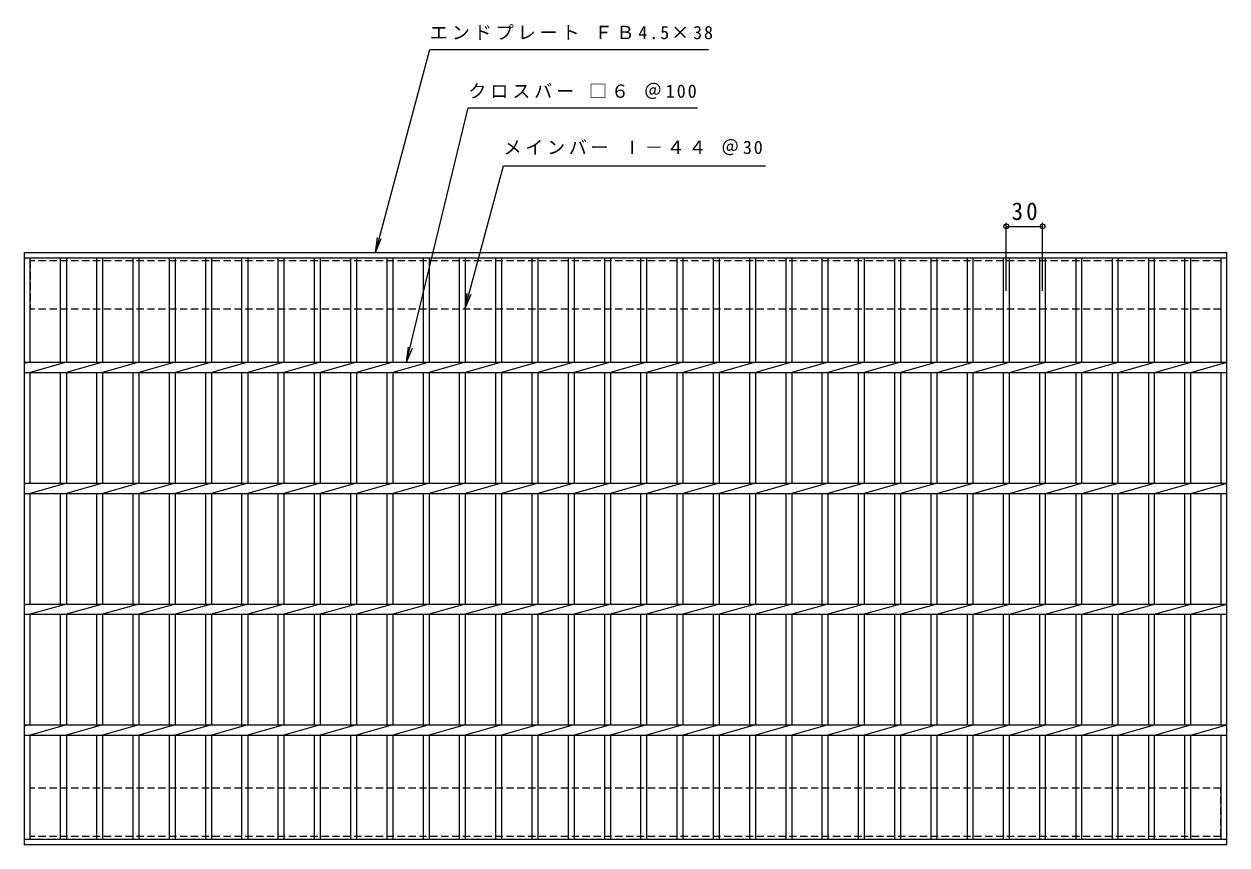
# Model space of a CAD drawing. Units: millimetres, scale not verified. Extents: x -838 to 900, y -686 to 620.
# Drawn here: x -836 to 159, y -59 to 620 of the extents above; entities that cross this region are included whole.
import ezdxf

# ---------------------------------------------------------------- set-up
doc = ezdxf.new("R2010")
doc.units = ezdxf.units.MM
doc.header["$LTSCALE"] = 5
doc.header["$PDMODE"] = 32
doc.header["$PDSIZE"] = 4
doc.linetypes.add('DASHED1', pattern=[1.8, 1.2, -0.6])
for name, color, linetype, lineweight in [('A-1_ピット', 2, 'Continuous', 9), ('A-2_蓋', 3, 'Continuous', 9), ('A-4_寸法', 7, 'Continuous', 9)]:
    doc.layers.add(name, color=color, linetype=linetype, lineweight=lineweight)
doc.styles.add('ＭＳ ゴシック', font='')
doc.styles.get('ＭＳ ゴシック').set_extended_font_data('MS Gothic')

msp = doc.modelspace()

# ---------------------------------------------------------------- linework, layer by layer
at = {"layer": 'A-1_ピット', "linetype": 'DASHED1'}
for p, q in [((-831.467, 423.636), (-831.467, 383.636)), ((153.533, 423.636), (-831.467, 423.636)), ((-831.467, -52.364), (-831.467, -12.364)), ((153.533, -52.364), (-831.467, -52.364))]:
    msp.add_line(p, q, dxfattribs=at)
for points in [[(153.533, 423.636), (153.533, 383.636), (-831.467, 383.636)], [(153.533, -52.364), (153.533, -12.364), (-831.467, -12.364)]]:
    msp.add_lwpolyline(points, dxfattribs=at)
at = {"layer": 'A-2_蓋'}
for p, q in [((-836.467, 430.636), (158.533, 430.636)), ((-836.467, 430.636), (-836.467, -59.364)), ((158.533, -59.364), (158.533, 430.636)), ((-836.467, 426.136), (158.533, 426.136)), ((-831.467, 339.875), (-831.467, 426.136)), ((-806.467, 426.136), (-806.467, 339.875)), ((-801.467, 426.136), (-801.467, 339.875)), ((-776.467, 426.136), (-776.467, 339.875)), ((-771.467, 426.136), (-771.467, 339.875)), ((-746.467, 426.136), (-746.467, 339.875)), ((-741.467, 426.136), (-741.467, 339.875)), ((-716.467, 426.136), (-716.467, 339.875)), ((-711.467, 426.136), (-711.467, 339.875)), ((-686.467, 426.136), (-686.467, 339.875)), ((-681.467, 426.136), (-681.467, 339.875)), ((-656.467, 426.136), (-656.467, 339.875)), ((-651.467, 426.136), (-651.467, 339.875)), ((-626.467, 426.136), (-626.467, 339.875)), ((-621.467, 426.136), (-621.467, 339.875)), ((-596.466, 426.136), (-596.466, 339.875)), ((-591.467, 426.136), (-591.467, 339.875)), ((-566.467, 426.136), (-566.467, 339.875)), ((-561.467, 426.136), (-561.467, 339.875)), ((-536.467, 426.136), (-536.467, 339.875)), ((-531.467, 426.136), (-531.467, 339.875)), ((-506.467, 426.136), (-506.467, 339.875)), ((-501.467, 426.136), (-501.467, 339.875)), ((-476.467, 426.136), (-476.467, 339.875)), ((-471.467, 426.136), (-471.467, 339.875)), ((-446.466, 426.136), (-446.466, 339.875)), ((-441.467, 426.136), (-441.467, 339.875)), ((-416.467, 426.136), (-416.467, 339.875)), ((-411.467, 426.136), (-411.467, 339.875)), ((-386.467, 426.136), (-386.467, 339.875)), ((-381.467, 426.136), (-381.467, 339.875)), ((-356.467, 426.136), (-356.467, 339.875)), ((-351.467, 426.136), (-351.467, 339.875)), ((-326.466, 426.136), (-326.466, 339.875)), ((-321.467, 426.136), (-321.467, 339.875)), ((-296.467, 426.136), (-296.467, 339.875)), ((-291.467, 426.136), (-291.467, 339.875)), ((-266.466, 426.136), (-266.466, 339.875)), ((-261.467, 426.136), (-261.467, 339.875)), ((-236.467, 426.136), (-236.467, 339.875)), ((-231.467, 426.136), (-231.467, 339.875)), ((-206.467, 426.136), (-206.467, 339.875)), ((-201.467, 426.136), (-201.467, 339.875)), ((-176.467, 426.136), (-176.467, 339.875)), ((-171.467, 426.136), (-171.467, 339.875)), ((-146.467, 426.136), (-146.467, 339.875)), ((-141.467, 426.136), (-141.467, 339.875)), ((-116.467, 426.136), (-116.467, 339.875)), ((-111.467, 426.136), (-111.467, 339.875)), ((-86.467, 426.136), (-86.467, 339.875)), ((-81.467, 426.136), (-81.467, 339.875)), ((-56.467, 426.136), (-56.467, 339.875)), ((-51.467, 339.875), (-51.467, 426.136)), ((-26.467, 426.136), (-26.467, 339.875)), ((-21.467, 339.875), (-21.467, 426.136)), ((3.533, 426.136), (3.533, 339.875)), ((8.533, 339.875), (8.533, 426.136)), ((33.533, 426.136), (33.533, 339.875)), ((38.533, 339.875), (38.533, 426.136)), ((63.533, 426.136), (63.533, 339.875)), ((68.533, 339.875), (68.533, 426.136)), ((93.533, 426.136), (93.533, 339.875)), ((98.533, 339.875), (98.533, 426.136)), ((123.533, 426.136), (123.533, 339.875)), ((128.533, 339.875), (128.533, 426.136)), ((153.533, 426.136), (153.533, 339.875)), ((-831.467, 339.875), (-836.467, 338.875)), ((-836.467, 339.875), (158.533, 339.875)), ((-801.467, 339.875), (-831.467, 331.396)), ((-771.467, 339.875), (-801.467, 331.396)), ((-741.467, 339.875), (-771.467, 331.396)), ((-711.467, 339.875), (-741.467, 331.396)), ((-681.467, 339.875), (-711.467, 331.396)), ((-651.467, 339.875), (-681.467, 331.396)), ((-621.467, 339.875), (-651.467, 331.396)), ((-591.467, 339.875), (-621.467, 331.396)), ((-561.467, 339.875), (-591.467, 331.396)), ((-531.467, 339.875), (-561.467, 331.396)), ((-501.467, 339.875), (-531.467, 331.396)), ((-471.467, 339.875), (-501.467, 331.396)), ((-441.467, 339.875), (-471.467, 331.396)), ((-411.467, 339.875), (-441.467, 331.396)), ((-381.467, 339.875), (-411.467, 331.396)), ((-351.467, 339.875), (-381.467, 331.396)), ((-321.467, 339.875), (-351.467, 331.396)), ((-291.467, 339.875), (-321.467, 331.396)), ((-261.467, 339.875), (-291.467, 331.396)), ((-231.467, 339.875), (-261.467, 331.396)), ((-201.467, 339.875), (-231.467, 331.396)), ((-171.467, 339.875), (-201.467, 331.396)), ((-141.467, 339.875), (-171.467, 331.396)), ((-111.467, 339.875), (-141.467, 331.396)), ((-81.467, 339.875), (-111.467, 331.396)), ((-81.467, 331.396), (-51.467, 339.875)), ((-51.467, 331.396), (-21.467, 339.875)), ((-21.467, 331.396), (8.533, 339.875)), ((8.533, 331.396), (38.533, 339.875)), ((38.533, 331.396), (68.533, 339.875)), ((68.533, 331.396), (98.533, 339.875)), ((98.533, 331.396), (128.533, 339.875)), ((128.533, 331.396), (158.533, 339.875)), ((-836.467, 331.396), (158.533, 331.396)), ((-831.467, 239.875), (-831.467, 331.396)), ((-806.467, 331.396), (-806.467, 239.875)), ((-801.467, 331.396), (-801.467, 239.875)), ((-776.467, 331.396), (-776.467, 239.875)), ((-771.467, 331.396), (-771.467, 239.875)), ((-746.467, 331.396), (-746.467, 239.875)), ((-741.467, 331.396), (-741.467, 239.875)), ((-716.467, 331.396), (-716.467, 239.875)), ((-711.467, 331.396), (-711.467, 239.875)), ((-686.467, 331.396), (-686.467, 239.875)), ((-681.467, 331.396), (-681.467, 239.875)), ((-656.467, 331.396), (-656.467, 239.875)), ((-651.467, 331.396), (-651.467, 239.875)), ((-626.467, 331.396), (-626.467, 239.875)), ((-621.467, 331.396), (-621.467, 239.875)), ((-596.466, 331.396), (-596.466, 239.875)), ((-591.467, 331.396), (-591.467, 239.875)), ((-566.467, 331.396), (-566.467, 239.875)), ((-561.467, 331.396), (-561.467, 239.875)), ((-536.467, 331.396), (-536.467, 239.875)), ((-531.467, 331.396), (-531.467, 239.875)), ((-506.467, 331.396), (-506.467, 239.875)), ((-501.467, 331.396), (-501.467, 239.875)), ((-476.467, 331.396), (-476.467, 239.875)), ((-471.467, 331.396), (-471.467, 239.875)), ((-446.466, 331.396), (-446.466, 239.875)), ((-441.467, 331.396), (-441.467, 239.875)), ((-416.467, 331.396), (-416.467, 239.875)), ((-411.467, 331.396), (-411.467, 239.875)), ((-386.467, 331.396), (-386.467, 239.875)), ((-381.467, 331.396), (-381.467, 239.875)), ((-356.467, 331.396), (-356.467, 239.875)), ((-351.467, 331.396), (-351.467, 239.875)), ((-326.466, 331.396), (-326.466, 239.875)), ((-321.467, 331.396), (-321.467, 239.875)), ((-296.467, 331.396), (-296.467, 239.875)), ((-291.467, 331.396), (-291.467, 239.875)), ((-266.466, 331.396), (-266.466, 239.875)), ((-261.467, 331.396), (-261.467, 239.875)), ((-236.467, 331.396), (-236.467, 239.875)), ((-231.467, 331.396), (-231.467, 239.875)), ((-206.467, 331.396), (-206.467, 239.875)), ((-201.467, 331.396), (-201.467, 239.875)), ((-176.467, 331.396), (-176.467, 239.875)), ((-171.467, 331.396), (-171.467, 239.875)), ((-146.467, 331.396), (-146.467, 239.875)), ((-141.467, 331.396), (-141.467, 239.875)), ((-116.467, 331.396), (-116.467, 239.875)), ((-111.467, 331.396), (-111.467, 239.875)), ((-86.467, 331.396), (-86.467, 239.875)), ((-81.467, 331.396), (-81.467, 239.875)), ((-56.467, 331.396), (-56.467, 239.875)), ((-51.467, 239.875), (-51.467, 331.396)), ((-26.467, 331.396), (-26.467, 239.875)), ((-21.467, 239.875), (-21.467, 331.396)), ((3.533, 331.396), (3.533, 239.875)), ((8.533, 239.875), (8.533, 331.396)), ((33.533, 331.396), (33.533, 239.875)), ((38.533, 239.875), (38.533, 331.396)), ((63.533, 331.396), (63.533, 239.875)), ((68.533, 239.875), (68.533, 331.396)), ((93.533, 331.396), (93.533, 239.875)), ((98.533, 239.875), (98.533, 331.396)), ((123.533, 331.396), (123.533, 239.875)), ((128.533, 239.875), (128.533, 331.396)), ((153.533, 331.396), (153.533, 239.875)), ((-831.467, 239.875), (-836.467, 238.875)), ((-836.467, 239.875), (158.533, 239.875)), ((-801.467, 239.875), (-831.467, 231.396)), ((-771.467, 239.875), (-801.467, 231.396)), ((-741.467, 239.875), (-771.467, 231.396)), ((-711.467, 239.875), (-741.467, 231.396)), ((-681.467, 239.875), (-711.467, 231.396)), ((-651.467, 239.875), (-681.467, 231.396)), ((-621.467, 239.875), (-651.467, 231.396)), ((-591.467, 239.875), (-621.467, 231.396)), ((-561.467, 239.875), (-591.467, 231.396)), ((-531.467, 239.875), (-561.467, 231.396)), ((-501.467, 239.875), (-531.467, 231.396)), ((-471.467, 239.875), (-501.467, 231.396)), ((-441.467, 239.875), (-471.467, 231.396)), ((-411.467, 239.875), (-441.467, 231.396)), ((-381.467, 239.875), (-411.467, 231.396)), ((-351.467, 239.875), (-381.467, 231.396)), ((-321.467, 239.875), (-351.467, 231.396)), ((-291.467, 239.875), (-321.467, 231.396)), ((-261.467, 239.875), (-291.467, 231.396)), ((-231.467, 239.875), (-261.467, 231.396)), ((-201.467, 239.875), (-231.467, 231.396)), ((-171.467, 239.875), (-201.467, 231.396)), ((-141.467, 239.875), (-171.467, 231.396)), ((-111.467, 239.875), (-141.467, 231.396)), ((-81.467, 239.875), (-111.467, 231.396)), ((-81.467, 231.396), (-51.467, 239.875)), ((-51.467, 231.396), (-21.467, 239.875)), ((-21.467, 231.396), (8.533, 239.875)), ((8.533, 231.396), (38.533, 239.875)), ((38.533, 231.396), (68.533, 239.875)), ((68.533, 231.396), (98.533, 239.875)), ((98.533, 231.396), (128.533, 239.875)), ((128.533, 231.396), (158.533, 239.875)), ((-836.467, 231.396), (158.533, 231.396)), ((-831.467, 139.875), (-831.467, 231.396)), ((-806.467, 231.396), (-806.467, 139.875)), ((-801.467, 231.396), (-801.467, 139.875)), ((-776.467, 231.396), (-776.467, 139.875)), ((-771.467, 231.396), (-771.467, 139.875)), ((-746.467, 231.396), (-746.467, 139.875)), ((-741.467, 231.396), (-741.467, 139.875)), ((-716.467, 231.396), (-716.467, 139.875)), ((-711.467, 231.396), (-711.467, 139.875)), ((-686.467, 231.396), (-686.467, 139.875)), ((-681.467, 231.396), (-681.467, 139.875)), ((-656.467, 231.396), (-656.467, 139.875)), ((-651.467, 231.396), (-651.467, 139.875)), ((-626.467, 231.396), (-626.467, 139.875)), ((-621.467, 231.396), (-621.467, 139.875)), ((-596.466, 231.396), (-596.466, 139.875)), ((-591.467, 231.396), (-591.467, 139.875)), ((-566.467, 231.396), (-566.467, 139.875)), ((-561.467, 231.396), (-561.467, 139.875)), ((-536.467, 231.396), (-536.467, 139.875)), ((-531.467, 231.396), (-531.467, 139.875)), ((-506.467, 231.396), (-506.467, 139.875)), ((-501.467, 231.396), (-501.467, 139.875)), ((-476.467, 231.396), (-476.467, 139.875)), ((-471.467, 231.396), (-471.467, 139.875)), ((-446.466, 231.396), (-446.466, 139.875)), ((-441.467, 231.396), (-441.467, 139.875)), ((-416.467, 231.396), (-416.467, 139.875)), ((-411.467, 231.396), (-411.467, 139.875)), ((-386.467, 231.396), (-386.467, 139.875)), ((-381.467, 231.396), (-381.467, 139.875)), ((-356.467, 231.396), (-356.467, 139.875)), ((-351.467, 231.396), (-351.467, 139.875)), ((-326.466, 231.396), (-326.466, 139.875)), ((-321.467, 231.396), (-321.467, 139.875)), ((-296.467, 231.396), (-296.467, 139.875)), ((-291.467, 231.396), (-291.467, 139.875)), ((-266.466, 231.396), (-266.466, 139.875)), ((-261.467, 231.396), (-261.467, 139.875)), ((-236.467, 231.396), (-236.467, 139.875)), ((-231.467, 231.396), (-231.467, 139.875)), ((-206.467, 231.396), (-206.467, 139.875)), ((-201.467, 231.396), (-201.467, 139.875)), ((-176.467, 231.396), (-176.467, 139.875)), ((-171.467, 231.396), (-171.467, 139.875)), ((-146.467, 231.396), (-146.467, 139.875)), ((-141.467, 231.396), (-141.467, 139.875)), ((-116.467, 231.396), (-116.467, 139.875)), ((-111.467, 231.396), (-111.467, 139.875)), ((-86.467, 231.396), (-86.467, 139.875)), ((-81.467, 231.396), (-81.467, 139.875)), ((-56.467, 231.396), (-56.467, 139.875)), ((-51.467, 139.875), (-51.467, 231.396)), ((-26.467, 231.396), (-26.467, 139.875)), ((-21.467, 139.875), (-21.467, 231.396)), ((3.533, 231.396), (3.533, 139.875)), ((8.533, 139.875), (8.533, 231.396)), ((33.533, 231.396), (33.533, 139.875)), ((38.533, 139.875), (38.533, 231.396)), ((63.533, 231.396), (63.533, 139.875)), ((68.533, 139.875), (68.533, 231.396)), ((93.533, 231.396), (93.533, 139.875)), ((98.533, 139.875), (98.533, 231.396)), ((123.533, 231.396), (123.533, 139.875)), ((128.533, 139.875), (128.533, 231.396)), ((153.533, 231.396), (153.533, 139.875)), ((-831.467, 139.875), (-836.467, 138.875)), ((-836.467, 139.875), (158.533, 139.875)), ((-801.467, 139.875), (-831.467, 131.395)), ((-771.467, 139.875), (-801.467, 131.395)), ((-741.467, 139.875), (-771.467, 131.395)), ((-711.467, 139.875), (-741.467, 131.395)), ((-681.467, 139.875), (-711.467, 131.395)), ((-651.467, 139.875), (-681.467, 131.395)), ((-621.467, 139.875), (-651.467, 131.395)), ((-591.467, 139.875), (-621.467, 131.395)), ((-561.467, 139.875), (-591.467, 131.395)), ((-531.467, 139.875), (-561.467, 131.395)), ((-501.467, 139.875), (-531.467, 131.395)), ((-471.467, 139.875), (-501.467, 131.395)), ((-441.467, 139.875), (-471.467, 131.395)), ((-411.467, 139.875), (-441.467, 131.395)), ((-381.467, 139.875), (-411.467, 131.395)), ((-351.467, 139.875), (-381.467, 131.395)), ((-321.467, 139.875), (-351.467, 131.395)), ((-291.467, 139.875), (-321.467, 131.395)), ((-261.467, 139.875), (-291.467, 131.395)), ((-231.467, 139.875), (-261.467, 131.395)), ((-201.467, 139.875), (-231.467, 131.395)), ((-171.467, 139.875), (-201.467, 131.395)), ((-141.467, 139.875), (-171.467, 131.395)), ((-111.467, 139.875), (-141.467, 131.395)), ((-81.467, 139.875), (-111.467, 131.395)), ((-81.467, 131.395), (-51.467, 139.875)), ((-51.467, 131.395), (-21.467, 139.875)), ((-21.467, 131.395), (8.533, 139.875)), ((8.533, 131.395), (38.533, 139.875)), ((38.533, 131.395), (68.533, 139.875)), ((68.533, 131.395), (98.533, 139.875)), ((98.533, 131.395), (128.533, 139.875)), ((128.533, 131.395), (158.533, 139.875)), ((-836.467, 131.395), (158.533, 131.395)), ((-831.467, 39.876), (-831.467, 131.395)), ((-806.467, 131.395), (-806.467, 39.876)), ((-801.467, 131.395), (-801.467, 39.876)), ((-776.467, 131.395), (-776.467, 39.876)), ((-771.467, 131.395), (-771.467, 39.876)), ((-746.467, 131.395), (-746.467, 39.876)), ((-741.467, 131.395), (-741.467, 39.876)), ((-716.467, 131.395), (-716.467, 39.876)), ((-711.467, 131.395), (-711.467, 39.876)), ((-686.467, 131.395), (-686.467, 39.876)), ((-681.467, 131.395), (-681.467, 39.876)), ((-656.467, 131.395), (-656.467, 39.876)), ((-651.467, 131.395), (-651.467, 39.876)), ((-626.467, 131.395), (-626.467, 39.876)), ((-621.467, 131.395), (-621.467, 39.876)), ((-596.466, 131.395), (-596.466, 39.876)), ((-591.467, 131.395), (-591.467, 39.876)), ((-566.467, 131.395), (-566.467, 39.876)), ((-561.467, 131.395), (-561.467, 39.876)), ((-536.467, 131.395), (-536.467, 39.876)), ((-531.467, 131.395), (-531.467, 39.876)), ((-506.467, 131.395), (-506.467, 39.876)), ((-501.467, 131.395), (-501.467, 39.876)), ((-476.467, 131.395), (-476.467, 39.876)), ((-471.467, 131.395), (-471.467, 39.876)), ((-446.466, 131.395), (-446.466, 39.876)), ((-441.467, 131.395), (-441.467, 39.876)), ((-416.467, 131.395), (-416.467, 39.876)), ((-411.467, 131.395), (-411.467, 39.876)), ((-386.467, 131.395), (-386.467, 39.876)), ((-381.467, 131.395), (-381.467, 39.876)), ((-356.467, 131.395), (-356.467, 39.876)), ((-351.467, 131.395), (-351.467, 39.876)), ((-326.466, 131.395), (-326.466, 39.876)), ((-321.467, 131.395), (-321.467, 39.876)), ((-296.467, 131.395), (-296.467, 39.876)), ((-291.467, 131.395), (-291.467, 39.876)), ((-266.466, 131.395), (-266.466, 39.876)), ((-261.467, 131.395), (-261.467, 39.876)), ((-236.467, 131.395), (-236.467, 39.876)), ((-231.467, 131.395), (-231.467, 39.876)), ((-206.467, 131.395), (-206.467, 39.876)), ((-201.467, 131.395), (-201.467, 39.876)), ((-176.467, 131.395), (-176.467, 39.876)), ((-171.467, 131.395), (-171.467, 39.876)), ((-146.467, 131.395), (-146.467, 39.876)), ((-141.467, 131.395), (-141.467, 39.876)), ((-116.467, 131.395), (-116.467, 39.876)), ((-111.467, 131.395), (-111.467, 39.876)), ((-86.467, 131.395), (-86.467, 39.876)), ((-81.467, 131.395), (-81.467, 39.876)), ((-56.467, 131.395), (-56.467, 39.876)), ((-51.467, 39.876), (-51.467, 131.395)), ((-26.467, 131.395), (-26.467, 39.876)), ((-21.467, 39.876), (-21.467, 131.395)), ((3.533, 131.395), (3.533, 39.876)), ((8.533, 39.876), (8.533, 131.395)), ((33.533, 131.395), (33.533, 39.876)), ((38.533, 39.876), (38.533, 131.395)), ((63.533, 131.395), (63.533, 39.876)), ((68.533, 39.876), (68.533, 131.395)), ((93.533, 131.395), (93.533, 39.876)), ((98.533, 39.876), (98.533, 131.395)), ((123.533, 131.395), (123.533, 39.876)), ((128.533, 39.876), (128.533, 131.395)), ((153.533, 131.395), (153.533, 39.876)), ((-831.467, 39.876), (-836.467, 38.875)), ((-836.467, 39.876), (158.533, 39.876)), ((-801.467, 39.876), (-831.467, 31.396)), ((-771.467, 39.876), (-801.467, 31.396)), ((-741.467, 39.876), (-771.467, 31.396)), ((-711.467, 39.876), (-741.467, 31.396)), ((-681.467, 39.876), (-711.467, 31.396)), ((-651.467, 39.876), (-681.467, 31.396)), ((-621.467, 39.876), (-651.467, 31.396)), ((-591.467, 39.876), (-621.467, 31.396)), ((-561.467, 39.876), (-591.467, 31.396)), ((-531.467, 39.876), (-561.467, 31.396)), ((-501.467, 39.876), (-531.467, 31.396)), ((-471.467, 39.876), (-501.467, 31.396)), ((-441.467, 39.876), (-471.467, 31.396)), ((-411.467, 39.876), (-441.467, 31.396)), ((-381.467, 39.876), (-411.467, 31.396)), ((-351.467, 39.876), (-381.467, 31.396)), ((-321.467, 39.876), (-351.467, 31.396)), ((-291.467, 39.876), (-321.467, 31.396)), ((-261.467, 39.876), (-291.467, 31.396)), ((-231.467, 39.876), (-261.467, 31.396)), ((-201.467, 39.876), (-231.467, 31.396)), ((-171.467, 39.876), (-201.467, 31.396)), ((-141.467, 39.876), (-171.467, 31.396)), ((-111.467, 39.876), (-141.467, 31.396)), ((-81.467, 39.876), (-111.467, 31.396)), ((-81.467, 31.396), (-51.467, 39.876)), ((-51.467, 31.396), (-21.467, 39.876)), ((-21.467, 31.396), (8.533, 39.876)), ((8.533, 31.396), (38.533, 39.876)), ((38.533, 31.396), (68.533, 39.876)), ((68.533, 31.396), (98.533, 39.876)), ((98.533, 31.396), (128.533, 39.876)), ((128.533, 31.396), (158.533, 39.876)), ((-836.467, 31.396), (158.533, 31.396)), ((-831.467, -54.864), (-831.467, 31.396)), ((-806.467, 31.396), (-806.467, -54.864)), ((-801.467, 31.396), (-801.467, -54.864)), ((-776.467, 31.396), (-776.467, -54.864)), ((-771.467, 31.396), (-771.467, -54.864)), ((-746.467, 31.396), (-746.467, -54.864)), ((-741.467, 31.396), (-741.467, -54.864)), ((-716.467, 31.396), (-716.467, -54.864)), ((-711.467, 31.396), (-711.467, -54.864)), ((-686.467, 31.396), (-686.467, -54.864)), ((-681.467, 31.396), (-681.467, -54.864)), ((-656.467, 31.396), (-656.467, -54.864)), ((-651.467, 31.396), (-651.467, -54.864)), ((-626.467, 31.396), (-626.467, -54.864)), ((-621.467, 31.396), (-621.467, -54.864)), ((-596.466, 31.396), (-596.466, -54.864)), ((-591.467, 31.396), (-591.467, -54.864)), ((-566.467, 31.396), (-566.467, -54.864)), ((-561.467, 31.396), (-561.467, -54.864)), ((-536.467, 31.396), (-536.467, -54.864)), ((-531.467, 31.396), (-531.467, -54.864)), ((-506.467, 31.396), (-506.467, -54.864)), ((-501.467, 31.396), (-501.467, -54.864)), ((-476.467, 31.396), (-476.467, -54.864)), ((-471.467, 31.396), (-471.467, -54.864)), ((-446.466, 31.396), (-446.466, -54.864)), ((-441.467, 31.396), (-441.467, -54.864)), ((-416.467, 31.396), (-416.467, -54.864)), ((-411.467, 31.396), (-411.467, -54.864)), ((-386.467, 31.396), (-386.467, -54.864)), ((-381.467, 31.396), (-381.467, -54.864)), ((-356.467, 31.396), (-356.467, -54.864)), ((-351.467, 31.396), (-351.467, -54.864)), ((-326.466, 31.396), (-326.466, -54.864)), ((-321.467, 31.396), (-321.467, -54.864)), ((-296.467, 31.396), (-296.467, -54.864)), ((-291.467, 31.396), (-291.467, -54.864)), ((-266.466, 31.396), (-266.466, -54.864)), ((-261.467, 31.396), (-261.467, -54.864)), ((-236.467, 31.396), (-236.467, -54.864)), ((-231.467, 31.396), (-231.467, -54.864)), ((-206.467, 31.396), (-206.467, -54.864)), ((-201.467, 31.396), (-201.467, -54.864)), ((-176.467, 31.396), (-176.467, -54.864)), ((-171.467, 31.396), (-171.467, -54.864)), ((-146.467, 31.396), (-146.467, -54.864)), ((-141.467, 31.396), (-141.467, -54.864)), ((-116.467, 31.396), (-116.467, -54.864)), ((-111.467, 31.396), (-111.467, -54.864)), ((-86.467, 31.396), (-86.467, -54.864)), ((-81.467, 31.396), (-81.467, -54.864)), ((-56.467, 31.396), (-56.467, -54.864)), ((-51.467, -54.864), (-51.467, 31.396)), ((-26.467, 31.396), (-26.467, -54.864)), ((-21.467, -54.864), (-21.467, 31.396)), ((3.533, 31.396), (3.533, -54.864)), ((8.533, -54.864), (8.533, 31.396)), ((33.533, 31.396), (33.533, -54.864)), ((38.533, -54.864), (38.533, 31.396)), ((63.533, 31.396), (63.533, -54.864)), ((68.533, -54.864), (68.533, 31.396)), ((93.533, 31.396), (93.533, -54.864)), ((98.533, -54.864), (98.533, 31.396)), ((123.533, 31.396), (123.533, -54.864)), ((128.533, -54.864), (128.533, 31.396)), ((153.533, 31.396), (153.533, -54.864)), ((158.533, -54.864), (-836.467, -54.864)), ((158.533, -59.364), (-836.467, -59.364))]:
    msp.add_line(p, q, dxfattribs=at)
at = {"layer": 'A-4_寸法'}
for p, q in [((-520.045, 339.875), (-469.011, 550.335)), ((-469.011, 550.335), (-279.498, 550.335)), ((-471.467, 384.528), (-439.901, 502.335)), ((-439.901, 502.335), (-223.123, 502.335)), ((-23.967, 398.98), (-23.967, 455.208)), ((-23.967, 452.208), (6.033, 452.208)), ((6.033, 398.98), (6.033, 455.208)), ((-545.762, 430.636), (-544.131, 443.029)), ((-545.762, 430.636), (-540.978, 442.184)), ((-471.467, 384.528), (-469.836, 396.921)), ((-471.467, 384.528), (-466.684, 396.077)), ((-520.045, 339.875), (-518.413, 352.268)), ((-520.045, 339.875), (-515.261, 351.423))]:
    msp.add_line(p, q, dxfattribs=at)
msp.add_lwpolyline([(-545.762, 430.636), (-500.827, 598.335), (-270.438, 598.335)], dxfattribs=at)
for p in [(-23.967, 452.208), (6.033, 452.208)]:
    msp.add_point(p, dxfattribs=at)

# ---------------------------------------------------------------- texts
at = {"layer": 'A-4_寸法', "char_height": 11, "attachment_point": 7, "style": 'ＭＳ ゴシック'}
for s, insert in [('\\T1.21;エンドプレート\\~ＦＢ4.5×38', (-500.827, 606.391)), ('\\T1.21;クロスバー\\~□６\\~＠100', (-469.011, 557.522)), ('\\T1.2;メインバー\\~Ⅰ－４４\\~＠30', (-439.901, 511.017))]:
    msp.add_mtext(s, dxfattribs=dict(at, insert=insert))
at = {"layer": 'A-4_寸法', "color": 2, "insert": (-19.592, 457.207), "char_height": 14.66, "attachment_point": 7, "style": 'ＭＳ ゴシック'}
msp.add_mtext('\\T1.27;\\W0.95;30', dxfattribs=at)

doc.saveas('drawing.dxf')
